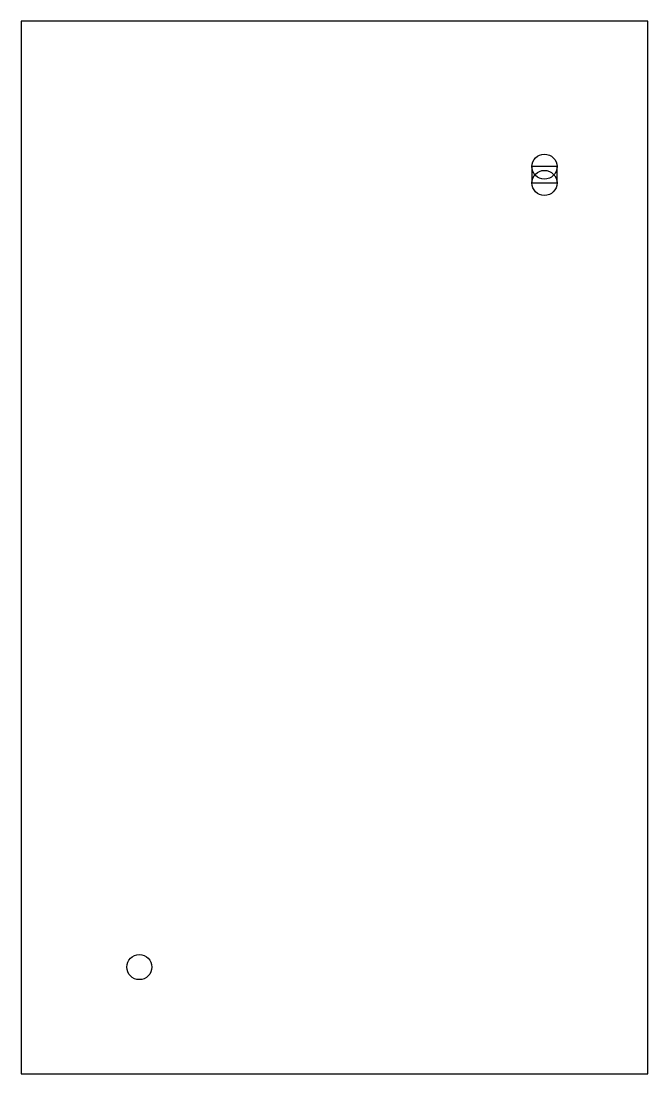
# Model space of a CAD drawing. Header units: millimetres. Extents: x 0 to 212, y 0 to 356.
import ezdxf

# ---------------------------------------------------------------- set-up
doc = ezdxf.new("R2010")
doc.units = ezdxf.units.MM
doc.layers.add('CUT', color=7, linetype='CONTINUOUS')

msp = doc.modelspace()

# ---------------------------------------------------------------- linework, layer by layer
at = {"layer": 'CUT'}
for points in [[(0, 0), (212, 0), (212, 356.14), (0, 356.14)], [(172.75, 301.39), (181.25, 301.39), (181.25, 306.89), (172.75, 306.89)]]:
    msp.add_lwpolyline(points, close=True, dxfattribs=at)
for centre in [(177, 306.89), (177, 301.39), (40, 36.14)]:
    msp.add_circle(centre, 4.25, dxfattribs=at)

doc.saveas('drawing.dxf')
